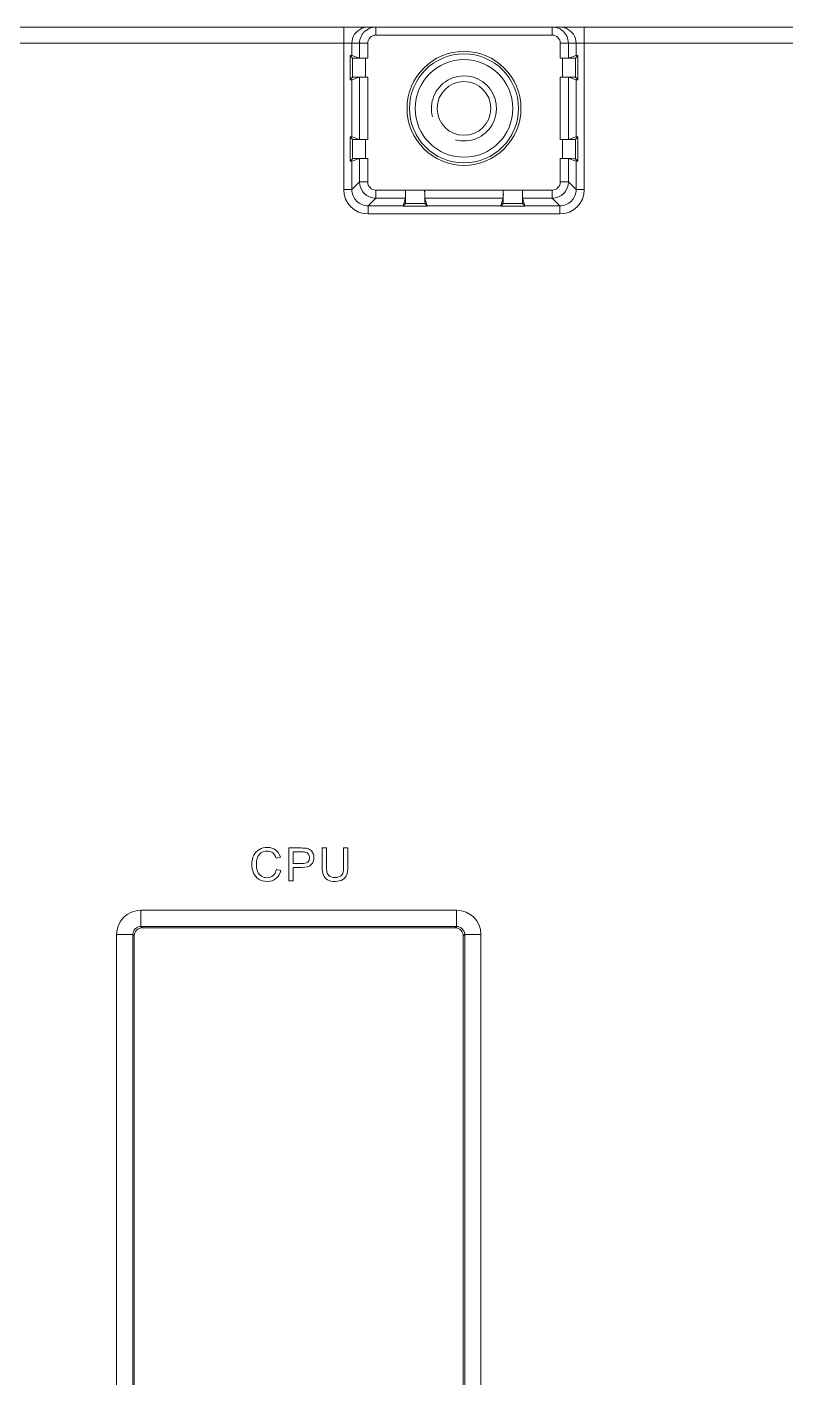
# Model space of a CAD drawing. Header units: millimetres. Extents: x 33157 to 59611, y -29750 to 1750.
# Drawn here: x 54997.2 to 55043.8, y 95.4 to 178.4 of the extents above; entities that cross this region are included whole.
import ezdxf

# ---------------------------------------------------------------- set-up
doc = ezdxf.new("R2010")
doc.units = ezdxf.units.MM
doc.layers.get('0').update_dxf_attribs({"lineweight": 18})

msp = doc.modelspace()

# ---------------------------------------------------------------- linework, layer by layer
at = {"lineweight": 9}
for p, q in [((55016.613, 178.367), (55016.613, 168.379)), ((55018.585, 178.367), (55018.585, 177.867)), ((55029.415, 178.367), (55029.415, 177.867)), ((55031.387, 178.367), (55031.387, 168.379)), ((55017.113, 177.367), (55017.113, 176.613)), ((55017.585, 177.367), (55017.585, 176.455)), ((55018.085, 177.367), (55018.085, 176.451)), ((55029.916, 177.367), (55029.916, 176.451)), ((55030.415, 177.367), (55030.415, 176.455)), ((55030.887, 177.367), (55030.887, 176.613)), ((55017.002, 176.615), (55017.002, 175.119)), ((55017.159, 176.458), (55017.159, 175.276)), ((55017.959, 176.451), (55017.959, 175.283)), ((55030.041, 176.451), (55030.041, 175.283)), ((55030.841, 176.458), (55030.841, 175.276)), ((55030.999, 176.615), (55030.999, 175.119)), ((55017.585, 175.279), (55017.585, 171.455)), ((55018.085, 175.283), (55018.085, 171.451)), ((55029.916, 175.283), (55029.916, 171.451)), ((55030.415, 175.279), (55030.415, 171.455)), ((55017.113, 175.121), (55017.113, 171.613)), ((55030.887, 175.121), (55030.887, 171.613)), ((55017.002, 171.615), (55017.002, 170.119)), ((55017.159, 171.458), (55017.159, 170.276)), ((55017.959, 171.451), (55017.959, 170.283)), ((55030.041, 171.451), (55030.041, 170.283)), ((55030.841, 171.458), (55030.841, 170.276)), ((55030.999, 171.615), (55030.999, 170.119)), ((55017.585, 170.279), (55017.585, 168.851)), ((55018.085, 170.283), (55018.085, 168.851)), ((55029.916, 170.283), (55029.916, 168.851)), ((55030.415, 170.279), (55030.415, 168.851)), ((55017.113, 170.121), (55017.113, 168.379)), ((55030.887, 170.121), (55030.887, 168.379)), ((55018.585, 168.352), (55018.585, 167.852)), ((55029.416, 168.352), (55029.416, 167.852)), ((55018.113, 167.38), (55018.113, 166.88)), ((55029.888, 167.38), (55029.888, 166.88)), ((55004.159, 124.108), (55004.159, 123.108)), ((55023.542, 124.108), (55023.542, 123.108)), ((55002.659, 122.608), (55002.659, 67.776)), ((55003.659, 122.608), (55003.659, 67.776)), ((55003.744, 122.523), (55003.744, 67.861)), ((55023.956, 122.523), (55023.956, 67.861)), ((55024.042, 122.608), (55024.042, 67.776)), ((55025.042, 122.608), (55025.042, 67.776))]:
    msp.add_line(p, q, dxfattribs=at)
for points in [[(54962.613, 178.367), (54962.613, 178.367), (55225.5, 178.367), (55225.5, 178.367)], [(55017.73, 178.291), (55017.357, 178.136), (55017.113, 177.771), (55017.113, 177.367)], [(55017.678, 177.788), (55017.617, 177.657), (55017.585, 177.511), (55017.585, 177.367)], [(55017.784, 177.965), (55017.742, 177.91), (55017.707, 177.85), (55017.678, 177.788)], [(55017.73, 178.291), (55017.85, 178.341), (55017.983, 178.367), (55018.113, 178.367)], [(55017.913, 178.107), (55017.865, 178.064), (55017.822, 178.017), (55017.784, 177.965)], [(55018.326, 178.333), (55018.174, 178.292), (55018.029, 178.213), (55017.913, 178.107)], [(55018.585, 177.867), (55018.309, 177.867), (55018.085, 177.643), (55018.085, 177.367)], [(55018.585, 178.367), (55018.498, 178.367), (55018.41, 178.355), (55018.326, 178.333)], [(55029.415, 177.867), (55029.415, 177.867), (55018.585, 177.867), (55018.585, 177.867)], [(55029.633, 178.343), (55029.561, 178.359), (55029.488, 178.367), (55029.415, 178.367)], [(55029.916, 177.367), (55029.916, 177.643), (55029.692, 177.867), (55029.415, 177.867)], [(55029.836, 178.274), (55029.771, 178.304), (55029.703, 178.328), (55029.633, 178.343)], [(55030.013, 178.168), (55029.958, 178.21), (55029.899, 178.245), (55029.836, 178.274)], [(55030.27, 178.291), (55030.15, 178.341), (55030.018, 178.367), (55029.888, 178.367)], [(55030.415, 177.367), (55030.415, 177.683), (55030.266, 177.98), (55030.013, 178.168)], [(55030.887, 177.367), (55030.887, 177.771), (55030.644, 178.136), (55030.27, 178.291)], [(54975.916, 177.367), (54975.916, 177.367), (55018.085, 177.367), (55018.085, 177.367)], [(55029.916, 177.367), (55029.916, 177.367), (55063.085, 177.367), (55063.085, 177.367)], [(55017.159, 176.458), (55017.159, 176.458), (55017.002, 176.615), (55017.002, 176.615)], [(55017.113, 176.613), (55017.11, 176.614), (55017.071, 176.615), (55017.002, 176.615)], [(55017.113, 176.613), (55017.113, 176.613), (55017.585, 176.455), (55017.585, 176.455)], [(55017.159, 176.458), (55017.163, 176.454), (55017.52, 176.451), (55017.959, 176.451)], [(55017.585, 176.455), (55017.592, 176.453), (55017.814, 176.451), (55018.085, 176.451)], [(55018.085, 176.451), (55018.085, 176.451), (55017.959, 176.451), (55017.959, 176.451)], [(55029.916, 176.451), (55029.916, 176.451), (55030.041, 176.451), (55030.041, 176.451)], [(55030.887, 176.613), (55030.887, 176.613), (55030.415, 176.455), (55030.415, 176.455)], [(55030.841, 176.458), (55030.841, 176.458), (55030.999, 176.615), (55030.999, 176.615)], [(55030.999, 176.615), (55030.929, 176.615), (55030.89, 176.614), (55030.887, 176.613)], [(55017.159, 175.276), (55017.159, 175.276), (55017.002, 175.119), (55017.002, 175.119)], [(55017.113, 175.121), (55017.113, 175.121), (55017.585, 175.279), (55017.585, 175.279)], [(55018.085, 175.283), (55018.085, 175.283), (55017.959, 175.283), (55017.959, 175.283)], [(55029.916, 175.283), (55029.916, 175.283), (55030.041, 175.283), (55030.041, 175.283)], [(55030.415, 175.279), (55030.408, 175.281), (55030.187, 175.283), (55029.916, 175.283)], [(55030.841, 175.276), (55030.838, 175.28), (55030.48, 175.283), (55030.041, 175.283)], [(55030.887, 175.121), (55030.887, 175.121), (55030.415, 175.279), (55030.415, 175.279)], [(55030.841, 175.276), (55030.841, 175.276), (55030.999, 175.119), (55030.999, 175.119)], [(55017.002, 175.119), (55017.071, 175.119), (55017.11, 175.12), (55017.113, 175.121)], [(55030.887, 175.121), (55030.89, 175.12), (55030.929, 175.119), (55030.999, 175.119)], [(55017.159, 171.458), (55017.159, 171.458), (55017.002, 171.615), (55017.002, 171.615)], [(55017.113, 171.613), (55017.11, 171.614), (55017.071, 171.615), (55017.002, 171.615)], [(55017.113, 171.613), (55017.113, 171.613), (55017.585, 171.455), (55017.585, 171.455)], [(55017.159, 171.458), (55017.163, 171.454), (55017.52, 171.451), (55017.959, 171.451)], [(55017.585, 171.455), (55017.592, 171.453), (55017.814, 171.451), (55018.085, 171.451)], [(55018.085, 171.451), (55018.085, 171.451), (55017.959, 171.451), (55017.959, 171.451)], [(55029.916, 171.451), (55029.916, 171.451), (55030.041, 171.451), (55030.041, 171.451)], [(55030.887, 171.613), (55030.887, 171.613), (55030.415, 171.455), (55030.415, 171.455)], [(55030.841, 171.458), (55030.841, 171.458), (55030.999, 171.615), (55030.999, 171.615)], [(55030.999, 171.615), (55030.929, 171.615), (55030.89, 171.614), (55030.887, 171.613)], [(55017.159, 170.276), (55017.159, 170.276), (55017.002, 170.119), (55017.002, 170.119)], [(55017.113, 170.121), (55017.113, 170.121), (55017.585, 170.279), (55017.585, 170.279)], [(55018.085, 170.283), (55018.085, 170.283), (55017.959, 170.283), (55017.959, 170.283)], [(55029.916, 170.283), (55029.916, 170.283), (55030.041, 170.283), (55030.041, 170.283)], [(55030.415, 170.279), (55030.408, 170.281), (55030.187, 170.283), (55029.916, 170.283)], [(55030.841, 170.276), (55030.838, 170.28), (55030.48, 170.283), (55030.041, 170.283)], [(55030.887, 170.121), (55030.887, 170.121), (55030.415, 170.279), (55030.415, 170.279)], [(55030.841, 170.276), (55030.841, 170.276), (55030.999, 170.119), (55030.999, 170.119)], [(55017.002, 170.119), (55017.071, 170.119), (55017.11, 170.12), (55017.113, 170.121)], [(55030.887, 170.121), (55030.89, 170.12), (55030.929, 170.119), (55030.999, 170.119)], [(55017.585, 168.851), (55017.585, 168.851), (55017.113, 168.379), (55017.113, 168.379)], [(55018.085, 168.851), (55018.085, 168.851), (55017.585, 168.851), (55017.585, 168.851)], [(55017.585, 168.851), (55017.585, 168.299), (55018.033, 167.852), (55018.585, 167.852)], [(55029.416, 167.852), (55029.968, 167.852), (55030.415, 168.299), (55030.415, 168.851)], [(55029.916, 168.851), (55029.916, 168.851), (55030.415, 168.851), (55030.415, 168.851)], [(55030.415, 168.851), (55030.415, 168.851), (55030.887, 168.379), (55030.887, 168.379)], [(55016.613, 168.379), (55016.613, 168.379), (55017.113, 168.379), (55017.113, 168.379)], [(55016.613, 168.379), (55016.613, 167.551), (55017.284, 166.88), (55018.113, 166.88)], [(55018.585, 167.852), (55018.585, 167.852), (55018.113, 167.38), (55018.113, 167.38)], [(55018.585, 168.352), (55018.585, 168.352), (55020.416, 168.339), (55020.416, 168.339)], [(55018.585, 167.852), (55018.585, 167.852), (55020.412, 167.852), (55020.412, 167.852)], [(55020.254, 167.38), (55020.254, 167.38), (55020.412, 167.852), (55020.412, 167.852)], [(55020.416, 168.339), (55020.416, 168.339), (55027.584, 168.339), (55027.584, 168.339)], [(55021.589, 167.852), (55021.589, 167.852), (55026.412, 167.852), (55026.412, 167.852)], [(55021.746, 167.38), (55021.746, 167.38), (55021.589, 167.852), (55021.589, 167.852)], [(55026.254, 167.38), (55026.254, 167.38), (55026.412, 167.852), (55026.412, 167.852)], [(55027.584, 168.339), (55027.584, 168.339), (55029.416, 168.352), (55029.416, 168.352)], [(55027.589, 167.852), (55027.589, 167.852), (55029.416, 167.852), (55029.416, 167.852)], [(55027.746, 167.38), (55027.746, 167.38), (55027.589, 167.852), (55027.589, 167.852)], [(55029.416, 167.852), (55029.416, 167.852), (55029.888, 167.38), (55029.888, 167.38)], [(55029.888, 166.88), (55030.716, 166.88), (55031.387, 167.551), (55031.387, 168.379)], [(55031.387, 168.379), (55031.387, 168.379), (55030.887, 168.379), (55030.887, 168.379)], [(55018.113, 166.88), (55018.113, 166.88), (55029.888, 166.88), (55029.888, 166.88)], [(55018.113, 167.38), (55018.113, 167.38), (55020.254, 167.38), (55020.254, 167.38)], [(55020.254, 167.37), (55020.254, 167.37), (55021.747, 167.37), (55021.747, 167.37)], [(55020.409, 167.526), (55020.409, 167.526), (55020.254, 167.37), (55020.254, 167.37)], [(55020.409, 167.526), (55020.409, 167.526), (55021.591, 167.526), (55021.591, 167.526)], [(55021.591, 167.526), (55021.591, 167.526), (55021.746, 167.375), (55021.746, 167.375)], [(55021.746, 167.38), (55021.746, 167.38), (55026.254, 167.38), (55026.254, 167.38)], [(55021.746, 167.371), (55021.746, 167.371), (55021.747, 167.37), (55021.747, 167.37)], [(55026.254, 167.37), (55026.254, 167.37), (55027.747, 167.37), (55027.747, 167.37)], [(55026.409, 167.526), (55026.409, 167.526), (55026.254, 167.37), (55026.254, 167.37)], [(55026.409, 167.526), (55026.409, 167.526), (55027.591, 167.526), (55027.591, 167.526)], [(55027.591, 167.526), (55027.591, 167.526), (55027.746, 167.375), (55027.746, 167.375)], [(55027.746, 167.38), (55027.746, 167.38), (55029.888, 167.38), (55029.888, 167.38)], [(55027.746, 167.371), (55027.746, 167.371), (55027.747, 167.37), (55027.747, 167.37)], [(55004.159, 124.108), (55003.33, 124.108), (55002.659, 123.437), (55002.659, 122.608)], [(55004.159, 124.108), (55004.159, 124.108), (55023.542, 124.108), (55023.542, 124.108)], [(55025.042, 122.608), (55025.041, 123.437), (55024.37, 124.108), (55023.542, 124.108)], [(55004.244, 123.023), (55003.968, 123.023), (55003.744, 122.799), (55003.744, 122.523)], [(55004.159, 123.108), (55004.159, 123.108), (55023.542, 123.108), (55023.542, 123.108)], [(55004.244, 123.023), (55004.244, 123.023), (55023.456, 123.023), (55023.456, 123.023)], [(55004.244, 123.023), (55004.244, 123.023), (55004.159, 123.108), (55004.159, 123.108)], [(55023.542, 123.108), (55023.542, 123.108), (55023.456, 123.023), (55023.456, 123.023)], [(55023.956, 122.523), (55023.956, 122.799), (55023.732, 123.023), (55023.456, 123.023)], [(55002.659, 122.608), (55002.659, 122.608), (55003.659, 122.608), (55003.659, 122.608)], [(55003.744, 122.523), (55003.744, 122.523), (55003.659, 122.608), (55003.659, 122.608)], [(55024.042, 122.608), (55024.042, 122.608), (55023.956, 122.523), (55023.956, 122.523)], [(55025.042, 122.608), (55025.042, 122.608), (55024.042, 122.608), (55024.042, 122.608)]]:
    msp.add_open_spline(points, degree=3, dxfattribs=at)
for points, knots in [([(55027.5, 173.367), (55027.5, 175.3), (55025.933, 176.867), (55024, 176.867), (55022.067, 176.867), (55020.5, 175.3), (55020.5, 173.367), (55020.5, 171.434), (55022.067, 169.867), (55024, 169.867), (55025.933, 169.867), (55027.5, 171.434), (55027.5, 173.367)], [0, 0, 0, 0, 152040.972466, 152040.972466, 152040.972466, 304081.944932, 304081.944932, 304081.944932, 456122.917398, 456122.917398, 456122.917398, 608163.889864, 608163.889864, 608163.889864, 608163.889864]), ([(55027.35, 173.367), (55027.35, 175.217), (55025.85, 176.717), (55024, 176.717), (55022.15, 176.717), (55020.65, 175.217), (55020.65, 173.367), (55020.65, 171.517), (55022.15, 170.017), (55024, 170.017), (55025.85, 170.017), (55027.35, 171.517), (55027.35, 173.367)], [0, 0, 0, 0, 152041.54052, 152041.54052, 152041.54052, 304083.081039, 304083.081039, 304083.081039, 456124.621559, 456124.621559, 456124.621559, 608166.162079, 608166.162079, 608166.162079, 608166.162079]), ([(55027, 173.367), (55027, 175.024), (55025.657, 176.367), (55024, 176.367), (55022.343, 176.367), (55021, 175.024), (55021, 173.367), (55021, 171.71), (55022.343, 170.367), (55024, 170.367), (55025.657, 170.367), (55027, 171.71), (55027, 173.367)], [0, 0, 0, 0, 152042.866098, 152042.866098, 152042.866098, 304085.732196, 304085.732196, 304085.732196, 456128.598294, 456128.598294, 456128.598294, 608171.464392, 608171.464392, 608171.464392, 608171.464392]), ([(55030.014, 176.451), (55030.118, 176.451), (55030.222, 176.451), (55030.326, 176.452), (55030.374, 176.452), (55030.421, 176.452), (55030.469, 176.452), (55030.511, 176.452), (55030.553, 176.452), (55030.594, 176.453), (55030.629, 176.454), (55030.663, 176.454), (55030.698, 176.454), (55030.724, 176.454), (55030.751, 176.453), (55030.776, 176.455), (55030.791, 176.457), (55030.806, 176.459), (55030.824, 176.457), (55030.83, 176.456), (55030.837, 176.454), (55030.841, 176.458)], [0, 0, 0, 0, 143754.916863, 143754.916863, 143754.916863, 287509.833727, 287509.833727, 287509.833727, 431264.75059, 431264.75059, 431264.75059, 575019.667454, 575019.667454, 575019.667454, 718774.584317, 718774.584317, 718774.584317, 862529.501181, 862529.501181, 862529.501181, 1006284.418044, 1006284.418044, 1006284.418044, 1006284.418044]), ([(55017.987, 175.283), (55017.883, 175.283), (55017.778, 175.283), (55017.674, 175.282), (55017.627, 175.282), (55017.579, 175.282), (55017.532, 175.282), (55017.49, 175.282), (55017.448, 175.281), (55017.406, 175.281), (55017.372, 175.28), (55017.337, 175.279), (55017.302, 175.28), (55017.276, 175.28), (55017.25, 175.281), (55017.225, 175.279), (55017.209, 175.277), (55017.194, 175.274), (55017.176, 175.277), (55017.17, 175.278), (55017.163, 175.28), (55017.159, 175.276)], [0, 0, 0, 0, 143722.138287, 143722.138287, 143722.138287, 287444.276575, 287444.276575, 287444.276575, 431166.414862, 431166.414862, 431166.414862, 574888.553149, 574888.553149, 574888.553149, 718610.691437, 718610.691437, 718610.691437, 862332.829724, 862332.829724, 862332.829724, 1006054.968011, 1006054.968011, 1006054.968011, 1006054.968011]), ([(55017.987, 175.283), (55017.936, 175.283), (55017.885, 175.282), (55017.834, 175.282), (55017.79, 175.282), (55017.747, 175.283), (55017.704, 175.281), (55017.676, 175.28), (55017.647, 175.278), (55017.618, 175.28), (55017.607, 175.281), (55017.595, 175.282), (55017.585, 175.279)], [0, 0, 0, 0, 152034.011382, 152034.011382, 152034.011382, 304068.022764, 304068.022764, 304068.022764, 456102.034146, 456102.034146, 456102.034146, 608136.045528, 608136.045528, 608136.045528, 608136.045528]), ([(55023.483, 171.435), (55024.357, 171.201), (55025.28, 171.583), (55025.732, 172.367), (55026.185, 173.151), (55026.055, 174.141), (55025.414, 174.781), (55024.774, 175.421), (55023.784, 175.552), (55023, 175.099), (55022.216, 174.646), (55021.834, 173.724), (55022.068, 172.849)], [0, 0, 0, 0, 152050.237605, 152050.237605, 152050.237605, 304100.47521, 304100.47521, 304100.47521, 456150.712814, 456150.712814, 456150.712814, 608200.950419, 608200.950419, 608200.950419, 608200.950419]), ([(55025.65, 173.367), (55025.65, 174.278), (55024.911, 175.017), (55024, 175.017), (55023.089, 175.017), (55022.35, 174.278), (55022.35, 173.367), (55022.35, 172.456), (55023.089, 171.717), (55024, 171.717), (55024.911, 171.717), (55025.65, 172.456), (55025.65, 173.367)], [0, 0, 0, 0, 152047.979335, 152047.979335, 152047.979335, 304095.95867, 304095.95867, 304095.95867, 456143.938006, 456143.938006, 456143.938006, 608191.917341, 608191.917341, 608191.917341, 608191.917341]), ([(55030.014, 171.451), (55030.118, 171.451), (55030.222, 171.451), (55030.326, 171.452), (55030.374, 171.452), (55030.421, 171.452), (55030.469, 171.452), (55030.511, 171.452), (55030.553, 171.452), (55030.594, 171.453), (55030.629, 171.454), (55030.663, 171.454), (55030.698, 171.454), (55030.724, 171.454), (55030.751, 171.453), (55030.776, 171.455), (55030.791, 171.457), (55030.806, 171.459), (55030.824, 171.457), (55030.83, 171.456), (55030.837, 171.454), (55030.841, 171.458)], [0, 0, 0, 0, 143761.07171, 143761.07171, 143761.07171, 287522.143421, 287522.143421, 287522.143421, 431283.215131, 431283.215131, 431283.215131, 575044.286841, 575044.286841, 575044.286841, 718805.358552, 718805.358552, 718805.358552, 862566.430262, 862566.430262, 862566.430262, 1006327.501972, 1006327.501972, 1006327.501972, 1006327.501972]), ([(55030.014, 171.451), (55030.065, 171.451), (55030.116, 171.452), (55030.167, 171.452), (55030.21, 171.452), (55030.253, 171.451), (55030.296, 171.453), (55030.325, 171.454), (55030.353, 171.456), (55030.383, 171.454), (55030.394, 171.453), (55030.405, 171.452), (55030.415, 171.455)], [0, 0, 0, 0, 152073.873406, 152073.873406, 152073.873406, 304147.746812, 304147.746812, 304147.746812, 456221.620218, 456221.620218, 456221.620218, 608295.493624, 608295.493624, 608295.493624, 608295.493624]), ([(55017.987, 170.283), (55017.883, 170.283), (55017.778, 170.283), (55017.674, 170.282), (55017.627, 170.282), (55017.579, 170.282), (55017.532, 170.282), (55017.49, 170.282), (55017.448, 170.281), (55017.406, 170.281), (55017.372, 170.28), (55017.337, 170.279), (55017.302, 170.28), (55017.276, 170.28), (55017.25, 170.281), (55017.225, 170.279), (55017.209, 170.277), (55017.194, 170.274), (55017.176, 170.277), (55017.17, 170.278), (55017.163, 170.28), (55017.159, 170.276)], [0, 0, 0, 0, 143728.293315, 143728.293315, 143728.293315, 287456.58663, 287456.58663, 287456.58663, 431184.879946, 431184.879946, 431184.879946, 574913.173261, 574913.173261, 574913.173261, 718641.466576, 718641.466576, 718641.466576, 862369.759891, 862369.759891, 862369.759891, 1006098.053207, 1006098.053207, 1006098.053207, 1006098.053207]), ([(55017.987, 170.283), (55017.936, 170.283), (55017.885, 170.282), (55017.834, 170.282), (55017.79, 170.282), (55017.747, 170.283), (55017.704, 170.281), (55017.676, 170.28), (55017.647, 170.278), (55017.618, 170.28), (55017.607, 170.281), (55017.595, 170.282), (55017.585, 170.279)], [0, 0, 0, 0, 152040.899762, 152040.899762, 152040.899762, 304081.799525, 304081.799525, 304081.799525, 456122.699287, 456122.699287, 456122.699287, 608163.599049, 608163.599049, 608163.599049, 608163.599049]), ([(55018.085, 168.851), (55018.085, 168.719), (55018.137, 168.592), (55018.231, 168.498), (55018.325, 168.404), (55018.452, 168.352), (55018.585, 168.352)], [0, 0, 0, 0, 171466.6542, 171466.6542, 171466.6542, 342933.3084, 342933.3084, 342933.3084, 342933.3084]), ([(55029.416, 168.352), (55029.548, 168.352), (55029.675, 168.404), (55029.769, 168.498), (55029.863, 168.592), (55029.916, 168.719), (55029.916, 168.851)], [0, 0, 0, 0, 171502.614624, 171502.614624, 171502.614624, 343005.229248, 343005.229248, 343005.229248, 343005.229248]), ([(55017.113, 168.379), (55017.113, 168.114), (55017.218, 167.86), (55017.406, 167.672), (55017.593, 167.485), (55017.847, 167.38), (55018.113, 167.38)], [0, 0, 0, 0, 171464.879832, 171464.879832, 171464.879832, 342929.759664, 342929.759664, 342929.759664, 342929.759664]), ([(55020.409, 167.526), (55020.413, 167.53), (55020.411, 167.537), (55020.41, 167.543), (55020.408, 167.56), (55020.41, 167.575), (55020.412, 167.59), (55020.414, 167.614), (55020.413, 167.64), (55020.413, 167.666), (55020.413, 167.7), (55020.414, 167.733), (55020.414, 167.767), (55020.415, 167.808), (55020.415, 167.849), (55020.415, 167.89), (55020.415, 167.937), (55020.415, 167.983), (55020.416, 168.03), (55020.416, 168.133), (55020.416, 168.236), (55020.416, 168.339)], [0, 0, 0, 0, 143739.7231, 143739.7231, 143739.7231, 287479.4462, 287479.4462, 287479.4462, 431219.169301, 431219.169301, 431219.169301, 574958.892401, 574958.892401, 574958.892401, 718698.615501, 718698.615501, 718698.615501, 862438.338601, 862438.338601, 862438.338601, 1006178.061702, 1006178.061702, 1006178.061702, 1006178.061702]), ([(55020.416, 168.339), (55020.416, 168.277), (55020.415, 168.216), (55020.416, 168.154), (55020.416, 168.102), (55020.417, 168.05), (55020.415, 167.998), (55020.413, 167.963), (55020.411, 167.928), (55020.413, 167.892), (55020.414, 167.878), (55020.416, 167.865), (55020.412, 167.852)], [0, 0, 0, 0, 152051.231087, 152051.231087, 152051.231087, 304102.462175, 304102.462175, 304102.462175, 456153.693262, 456153.693262, 456153.693262, 608204.92435, 608204.92435, 608204.92435, 608204.92435]), ([(55021.584, 168.339), (55021.584, 168.236), (55021.584, 168.133), (55021.585, 168.03), (55021.585, 167.983), (55021.585, 167.937), (55021.586, 167.89), (55021.586, 167.849), (55021.586, 167.808), (55021.586, 167.767), (55021.587, 167.733), (55021.588, 167.7), (55021.587, 167.666), (55021.587, 167.64), (55021.586, 167.614), (55021.589, 167.59), (55021.59, 167.575), (55021.593, 167.56), (55021.59, 167.543), (55021.589, 167.537), (55021.587, 167.53), (55021.591, 167.526)], [0, 0, 0, 0, 143742.069022, 143742.069022, 143742.069022, 287484.138043, 287484.138043, 287484.138043, 431226.207065, 431226.207065, 431226.207065, 574968.276086, 574968.276086, 574968.276086, 718710.345108, 718710.345108, 718710.345108, 862452.414129, 862452.414129, 862452.414129, 1006194.483151, 1006194.483151, 1006194.483151, 1006194.483151]), ([(55021.584, 168.339), (55021.584, 168.277), (55021.585, 168.216), (55021.585, 168.154), (55021.585, 168.102), (55021.584, 168.05), (55021.586, 167.998), (55021.587, 167.963), (55021.59, 167.928), (55021.587, 167.892), (55021.586, 167.878), (55021.584, 167.865), (55021.589, 167.852)], [0, 0, 0, 0, 152054.471977, 152054.471977, 152054.471977, 304108.943955, 304108.943955, 304108.943955, 456163.415932, 456163.415932, 456163.415932, 608217.887909, 608217.887909, 608217.887909, 608217.887909]), ([(55026.409, 167.526), (55026.413, 167.53), (55026.411, 167.537), (55026.41, 167.543), (55026.408, 167.56), (55026.41, 167.575), (55026.412, 167.59), (55026.414, 167.614), (55026.413, 167.64), (55026.413, 167.666), (55026.413, 167.7), (55026.414, 167.733), (55026.414, 167.767), (55026.415, 167.808), (55026.415, 167.849), (55026.415, 167.89), (55026.415, 167.937), (55026.415, 167.983), (55026.416, 168.03), (55026.416, 168.133), (55026.416, 168.236), (55026.416, 168.339)], [0, 0, 0, 0, 143755.420514, 143755.420514, 143755.420514, 287510.841028, 287510.841028, 287510.841028, 431266.261543, 431266.261543, 431266.261543, 575021.682057, 575021.682057, 575021.682057, 718777.102571, 718777.102571, 718777.102571, 862532.523085, 862532.523085, 862532.523085, 1006287.943599, 1006287.943599, 1006287.943599, 1006287.943599]), ([(55026.416, 168.339), (55026.416, 168.277), (55026.415, 168.216), (55026.416, 168.154), (55026.416, 168.102), (55026.417, 168.05), (55026.415, 167.998), (55026.413, 167.963), (55026.411, 167.928), (55026.413, 167.892), (55026.414, 167.878), (55026.416, 167.865), (55026.412, 167.852)], [0, 0, 0, 0, 152067.837634, 152067.837634, 152067.837634, 304135.675268, 304135.675268, 304135.675268, 456203.512901, 456203.512901, 456203.512901, 608271.350535, 608271.350535, 608271.350535, 608271.350535]), ([(55027.584, 168.339), (55027.584, 168.236), (55027.584, 168.133), (55027.585, 168.03), (55027.585, 167.983), (55027.585, 167.937), (55027.586, 167.89), (55027.586, 167.849), (55027.586, 167.808), (55027.586, 167.767), (55027.587, 167.733), (55027.588, 167.7), (55027.587, 167.666), (55027.587, 167.64), (55027.586, 167.614), (55027.589, 167.59), (55027.59, 167.575), (55027.593, 167.56), (55027.59, 167.543), (55027.589, 167.537), (55027.587, 167.53), (55027.591, 167.526)], [0, 0, 0, 0, 143757.766435, 143757.766435, 143757.766435, 287515.532871, 287515.532871, 287515.532871, 431273.299306, 431273.299306, 431273.299306, 575031.065742, 575031.065742, 575031.065742, 718788.832177, 718788.832177, 718788.832177, 862546.598613, 862546.598613, 862546.598613, 1006304.365048, 1006304.365048, 1006304.365048, 1006304.365048]), ([(55027.584, 168.339), (55027.584, 168.277), (55027.585, 168.216), (55027.585, 168.154), (55027.585, 168.102), (55027.584, 168.05), (55027.586, 167.998), (55027.587, 167.963), (55027.59, 167.928), (55027.587, 167.892), (55027.586, 167.878), (55027.584, 167.865), (55027.589, 167.852)], [0, 0, 0, 0, 152071.078524, 152071.078524, 152071.078524, 304142.157048, 304142.157048, 304142.157048, 456213.235571, 456213.235571, 456213.235571, 608284.314095, 608284.314095, 608284.314095, 608284.314095]), ([(55029.888, 167.38), (55030.153, 167.38), (55030.407, 167.485), (55030.595, 167.672), (55030.782, 167.86), (55030.888, 168.114), (55030.887, 168.379)], [0, 0, 0, 0, 171505.940513, 171505.940513, 171505.940513, 343011.881027, 343011.881027, 343011.881027, 343011.881027]), ([(55004.159, 123.108), (55004.026, 123.108), (55003.899, 123.056), (55003.805, 122.962), (55003.712, 122.868), (55003.659, 122.741), (55003.659, 122.608)], [0, 0, 0, 0, 171492.493801, 171492.493801, 171492.493801, 342984.987601, 342984.987601, 342984.987601, 342984.987601]), ([(55024.042, 122.608), (55024.042, 122.741), (55023.989, 122.868), (55023.895, 122.962), (55023.801, 123.056), (55023.674, 123.108), (55023.542, 123.108)], [0, 0, 0, 0, 171555.147231, 171555.147231, 171555.147231, 343110.294461, 343110.294461, 343110.294461, 343110.294461])]:
    msp.add_open_spline(points, degree=3, knots=knots, dxfattribs=at)
for points, knots in [([(55012.484, 126.616), (55012.484, 126.616), (55012.752, 126.548), (55012.752, 126.548), (55012.696, 126.328), (55012.596, 126.161), (55012.45, 126.046), (55012.305, 125.931), (55012.127, 125.873), (55011.917, 125.873), (55011.7, 125.873), (55011.523, 125.917), (55011.386, 126.006), (55011.25, 126.095), (55011.147, 126.223), (55011.076, 126.391), (55011.005, 126.559), (55010.969, 126.739), (55010.969, 126.932), (55010.969, 127.143), (55011.009, 127.326), (55011.089, 127.483), (55011.17, 127.639), (55011.284, 127.758), (55011.432, 127.84), (55011.58, 127.921), (55011.743, 127.961), (55011.921, 127.961), (55012.124, 127.961), (55012.293, 127.91), (55012.431, 127.807), (55012.568, 127.704), (55012.664, 127.56), (55012.719, 127.373), (55012.719, 127.373), (55012.456, 127.311), (55012.456, 127.311), (55012.409, 127.458), (55012.341, 127.565), (55012.252, 127.632), (55012.163, 127.699), (55012.052, 127.733), (55011.917, 127.733), (55011.762, 127.733), (55011.632, 127.696), (55011.528, 127.621), (55011.424, 127.547), (55011.351, 127.447), (55011.309, 127.322), (55011.267, 127.196), (55011.245, 127.067), (55011.245, 126.934), (55011.245, 126.762), (55011.27, 126.612), (55011.32, 126.484), (55011.37, 126.356), (55011.448, 126.26), (55011.553, 126.197), (55011.658, 126.133), (55011.772, 126.102), (55011.895, 126.102), (55012.044, 126.102), (55012.171, 126.145), (55012.274, 126.231), (55012.378, 126.317), (55012.448, 126.445), (55012.484, 126.616)], [0, 0, 0, 0, 136184.348694, 136184.348694, 136184.348694, 272368.697389, 272368.697389, 272368.697389, 408553.046083, 408553.046083, 408553.046083, 544737.394778, 544737.394778, 544737.394778, 680921.743472, 680921.743472, 680921.743472, 817106.092166, 817106.092166, 817106.092166, 953290.440861, 953290.440861, 953290.440861, 1089474.789555, 1089474.789555, 1089474.789555, 1225659.13825, 1225659.13825, 1225659.13825, 1361843.486944, 1361843.486944, 1361843.486944, 1498027.835638, 1498027.835638, 1498027.835638, 1634212.184333, 1634212.184333, 1634212.184333, 1770396.533027, 1770396.533027, 1770396.533027, 1906580.881721, 1906580.881721, 1906580.881721, 2042765.230416, 2042765.230416, 2042765.230416, 2178949.57911, 2178949.57911, 2178949.57911, 2315133.927805, 2315133.927805, 2315133.927805, 2451318.276499, 2451318.276499, 2451318.276499, 2587502.625193, 2587502.625193, 2587502.625193, 2723686.973888, 2723686.973888, 2723686.973888, 2859871.322582, 2859871.322582, 2859871.322582, 2996055.671277, 2996055.671277, 2996055.671277, 2996055.671277]), ([(55013.24, 125.907), (55013.24, 125.907), (55013.24, 127.928), (55013.24, 127.928), (55013.24, 127.928), (55014.003, 127.928), (55014.003, 127.928), (55014.137, 127.928), (55014.239, 127.921), (55014.31, 127.908), (55014.41, 127.892), (55014.493, 127.86), (55014.56, 127.814), (55014.627, 127.768), (55014.682, 127.703), (55014.722, 127.619), (55014.763, 127.536), (55014.784, 127.444), (55014.784, 127.344), (55014.784, 127.173), (55014.729, 127.028), (55014.619, 126.909), (55014.51, 126.79), (55014.312, 126.731), (55014.026, 126.731), (55014.026, 126.731), (55013.508, 126.731), (55013.508, 126.731), (55013.508, 126.731), (55013.508, 125.907), (55013.508, 125.907), (55013.508, 125.907), (55013.24, 125.907), (55013.24, 125.907)], [0, 0, 0, 0, 139728.634954, 139728.634954, 139728.634954, 279457.269909, 279457.269909, 279457.269909, 419185.904863, 419185.904863, 419185.904863, 558914.539818, 558914.539818, 558914.539818, 698643.174772, 698643.174772, 698643.174772, 838371.809727, 838371.809727, 838371.809727, 978100.444681, 978100.444681, 978100.444681, 1117829.079635, 1117829.079635, 1117829.079635, 1257557.71459, 1257557.71459, 1257557.71459, 1397286.349544, 1397286.349544, 1397286.349544, 1537014.984499, 1537014.984499, 1537014.984499, 1537014.984499]), ([(55016.603, 127.928), (55016.603, 127.928), (55016.871, 127.928), (55016.871, 127.928), (55016.871, 127.928), (55016.871, 126.761), (55016.871, 126.761), (55016.871, 126.557), (55016.848, 126.396), (55016.802, 126.277), (55016.756, 126.158), (55016.673, 126.06), (55016.554, 125.985), (55016.434, 125.911), (55016.277, 125.873), (55016.082, 125.873), (55015.894, 125.873), (55015.739, 125.905), (55015.619, 125.971), (55015.499, 126.036), (55015.413, 126.13), (55015.362, 126.254), (55015.311, 126.378), (55015.285, 126.547), (55015.285, 126.761), (55015.285, 126.761), (55015.285, 127.928), (55015.285, 127.928), (55015.285, 127.928), (55015.553, 127.928), (55015.553, 127.928), (55015.553, 127.928), (55015.553, 126.761), (55015.553, 126.761), (55015.553, 126.586), (55015.569, 126.456), (55015.602, 126.373), (55015.634, 126.29), (55015.69, 126.225), (55015.769, 126.181), (55015.848, 126.135), (55015.945, 126.113), (55016.059, 126.113), (55016.255, 126.113), (55016.395, 126.158), (55016.478, 126.246), (55016.561, 126.336), (55016.603, 126.507), (55016.603, 126.761), (55016.603, 126.761), (55016.603, 127.928), (55016.603, 127.928)], [0, 0, 0, 0, 137237.86474, 137237.86474, 137237.86474, 274475.729481, 274475.729481, 274475.729481, 411713.594221, 411713.594221, 411713.594221, 548951.458962, 548951.458962, 548951.458962, 686189.323702, 686189.323702, 686189.323702, 823427.188443, 823427.188443, 823427.188443, 960665.053183, 960665.053183, 960665.053183, 1097902.917924, 1097902.917924, 1097902.917924, 1235140.782664, 1235140.782664, 1235140.782664, 1372378.647404, 1372378.647404, 1372378.647404, 1509616.512145, 1509616.512145, 1509616.512145, 1646854.376885, 1646854.376885, 1646854.376885, 1784092.241626, 1784092.241626, 1784092.241626, 1921330.106366, 1921330.106366, 1921330.106366, 2058567.971107, 2058567.971107, 2058567.971107, 2195805.835847, 2195805.835847, 2195805.835847, 2333043.700587, 2333043.700587, 2333043.700587, 2333043.700587]), ([(55013.508, 126.968), (55013.508, 126.968), (55014.03, 126.968), (55014.03, 126.968), (55014.203, 126.968), (55014.325, 127), (55014.398, 127.064), (55014.471, 127.129), (55014.507, 127.219), (55014.507, 127.336), (55014.507, 127.42), (55014.486, 127.493), (55014.443, 127.553), (55014.4, 127.613), (55014.344, 127.653), (55014.274, 127.673), (55014.229, 127.684), (55014.146, 127.69), (55014.025, 127.69), (55014.025, 127.69), (55013.508, 127.69), (55013.508, 127.69), (55013.508, 127.69), (55013.508, 126.968), (55013.508, 126.968)], [0, 0, 0, 0, 142375.212648, 142375.212648, 142375.212648, 284750.425296, 284750.425296, 284750.425296, 427125.637944, 427125.637944, 427125.637944, 569500.850592, 569500.850592, 569500.850592, 711876.06324, 711876.06324, 711876.06324, 854251.275888, 854251.275888, 854251.275888, 996626.488536, 996626.488536, 996626.488536, 1139001.701184, 1139001.701184, 1139001.701184, 1139001.701184])]:
    msp.add_open_spline(points, degree=3, knots=knots)

doc.saveas('drawing.dxf')
